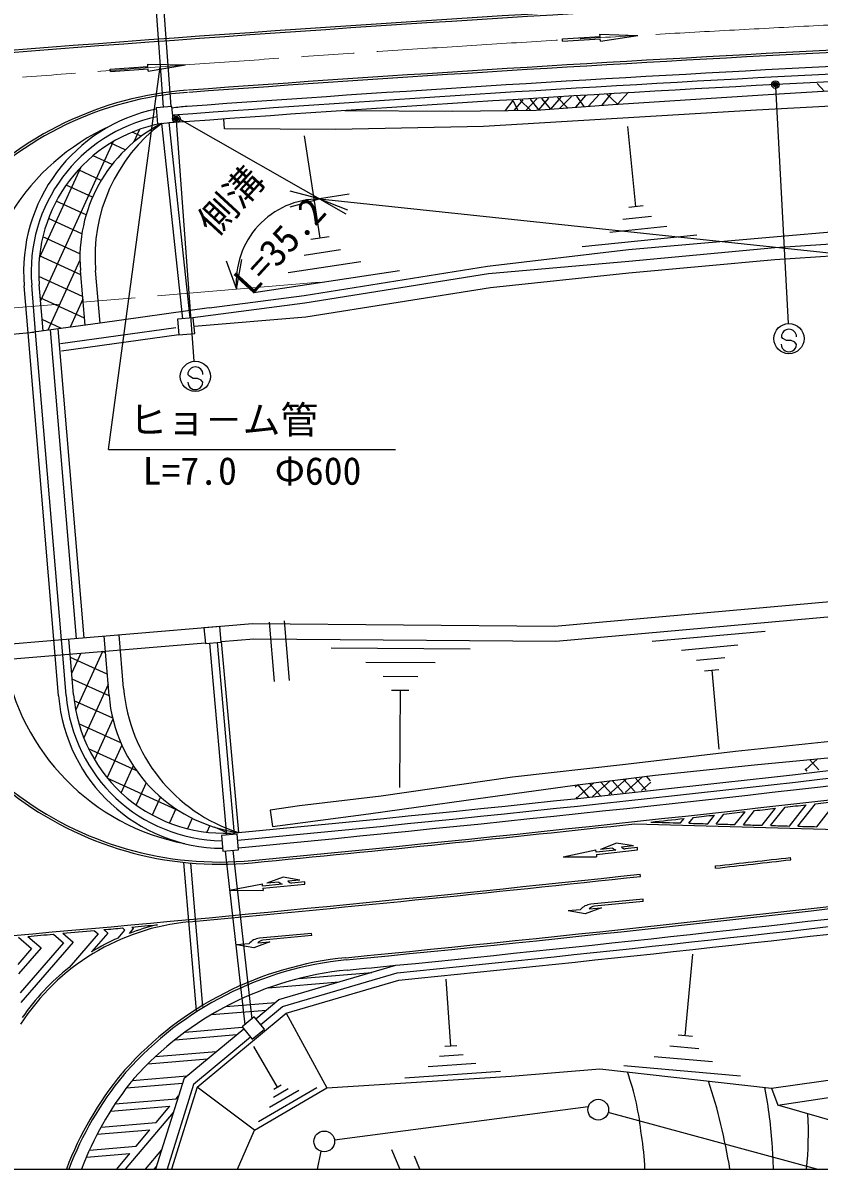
# Model space of a CAD drawing. Units: millimetres, scale not verified. Extents: x 40000 to 680000, y 20000 to 380000.
# Drawn here: x 98453 to 151157, y 205000 to 280824 of the extents above; entities that cross this region are included whole.
import ezdxf
from ezdxf.enums import TextEntityAlignment as Align

# ---------------------------------------------------------------- set-up
doc = ezdxf.new("R2010")
doc.units = ezdxf.units.MM
doc.header["$LTSCALE"] = 1000
doc.header["$PDMODE"] = 32
doc.header["$PDSIZE"] = 500
doc.linetypes.add('CHAIN', pattern=[18.5, 12, -1.5, 3.5, -1.5])
for name, color, linetype, lineweight in [('M-BGD', 7, 'Continuous', 25), ('M-BMK', 2, 'CHAIN', 13), ('M-STR-STRC', 7, 'Continuous', 25), ('M-TTL-BAND', 7, 'Continuous', 25)]:
    doc.layers.add(name, color=color, linetype=linetype, lineweight=lineweight)
doc.styles.add('@ＭＳ ゴシック', font='')
doc.styles.add('ＭＳ ゴシック', font='')
doc.styles.get('@ＭＳ ゴシック').set_extended_font_data('@MS Gothic')
doc.styles.get('ＭＳ ゴシック').set_extended_font_data('MS Gothic')

msp = doc.modelspace()

# ---------------------------------------------------------------- linework, layer by layer
at = {"layer": 'M-BGD'}
for p, q in [((107197, 282599), (107744, 275241)), ((107695, 282645), (108242, 275287)), ((134164, 279777), (136659, 279924)), ((134164, 279777), (136659, 279924)), ((136650, 280074), (139159, 279996)), ((136659, 279924), (136650, 280074)), ((136650, 280074), (139159, 279996)), ((136659, 279924), (136650, 280074)), ((136677, 279624), (139159, 279996)), ((136677, 279624), (139159, 279996)), ((134172, 279627), (134164, 279777)), ((134172, 279627), (134164, 279777)), ((134172, 279627), (136668, 279774)), ((134172, 279627), (136668, 279774)), ((136677, 279624), (136668, 279774)), ((136677, 279624), (136668, 279774)), ((104123, 252604), (107544, 277922)), ((104231, 277754), (106724, 277936)), ((104231, 277754), (106724, 277936)), ((104242, 277604), (104231, 277754)), ((104242, 277604), (104231, 277754)), ((104242, 277604), (106735, 277787)), ((104242, 277604), (106735, 277787)), ((106713, 278086), (109223, 278044)), ((106724, 277936), (106713, 278086)), ((106713, 278086), (109223, 278044)), ((106724, 277936), (106713, 278086)), ((106746, 277637), (106735, 277787)), ((106746, 277637), (106735, 277787)), ((106746, 277637), (109223, 278044)), ((106746, 277637), (109223, 278044)), ((151040, 276821), (151484, 276309)), ((135705, 276033), (135043, 275251)), ((136592, 276096), (135900, 275313)), ((137383, 276153), (136770, 275377)), ((137082, 276131), (137820, 275453)), ((138540, 276236), (137818, 275451)), ((130882, 275687), (130383, 275029)), ((130882, 275687), (131214, 275041)), ((131550, 275735), (130945, 275037)), ((131361, 275721), (132052, 275054)), ((132475, 275801), (131774, 275050)), ((132036, 275770), (132588, 275071)), ((133242, 275856), (132588, 275071)), ((132772, 275823), (133376, 275129)), ((134059, 275915), (133376, 275129)), ((133834, 275899), (134505, 275211)), ((134769, 275966), (133995, 275174)), ((135091, 275989), (135578, 275290)), ((108367, 274723), (119820, 268189)), ((106181, 273782), (105801, 272950)), ((107543, 274123), (107495, 274145)), ((109031, 261254), (107640, 274173)), ((109528, 261307), (108137, 274227)), ((139037, 268669), (138495, 273974)), ((104438, 272973), (99622, 262428)), ((106279, 273326), (105691, 273595)), ((118123, 266590), (117098, 273351)), ((105229, 272431), (104267, 272871)), ((104356, 271456), (103096, 272031)), ((102291, 271282), (99537, 265250)), ((103638, 270410), (102122, 271102)), ((103066, 269297), (101314, 270097)), ((118083, 269180), (116151, 269698)), ((116151, 268662), (118083, 269180)), ((120058, 269491), (118083, 269180)), ((118083, 269180), (230206, 257297)), ((118083, 269180), (119949, 268461)), ((102636, 268119), (100656, 269023)), ((139511, 268717), (138563, 268620)), ((102353, 266874), (100142, 267884)), ((140062, 268008), (138167, 267814)), ((141087, 267346), (137297, 266959)), ((102230, 265556), (99772, 266679)), ((118727, 266681), (117519, 266498)), ((143059, 266782), (135480, 266008)), ((102287, 264156), (99552, 265405)), ((119477, 265807), (117062, 265441)), ((102228, 265126), (100111, 260490)), ((111914, 265090), (112591, 263208)), ((112591, 263208), (112945, 265176)), ((120831, 265024), (116001, 264292)), ((102407, 262727), (99500, 264054)), ((102566, 260831), (102262, 264451)), ((103558, 260969), (103266, 264444)), ((123392, 264424), (113732, 262960)), ((98795, 260325), (98535, 263426)), ((99292, 260376), (99033, 263468)), ((99788, 260445), (99531, 263510)), ((102527, 261298), (99605, 262632)), ((102422, 262541), (101578, 260694)), ((110790, 261974), (103558, 260969)), ((103558, 260969), (99173, 260359)), ((101013, 260615), (99725, 261203)), ((79375, 258557), (99173, 260359)), ((100587, 238983), (98795, 260325)), ((99173, 260359), (98797, 260307)), ((101002, 240021), (99292, 260376)), ((101999, 240105), (100284, 260514)), ((102497, 240147), (100780, 260583)), ((108581, 260657), (100933, 259594)), ((108781, 260180), (101002, 259099)), ((104123, 252604), (123123, 252604)), ((115114, 237248), (114784, 241179)), ((116110, 237332), (115780, 241262)), ((140115, 239915), (147581, 240584)), ((101086, 239025), (101002, 240021)), ((101584, 239067), (101500, 240063)), ((104152, 236328), (103822, 240258)), ((105115, 236818), (104819, 240342)), ((110812, 239785), (111933, 227097)), ((111310, 239831), (112431, 227141)), ((111572, 239905), (112719, 227263)), ((142048, 239336), (145781, 239670)), ((100813, 236298), (100587, 238983)), ((101311, 236339), (101086, 239025)), ((101809, 236381), (101584, 239067)), ((102283, 239125), (101688, 237823)), ((103712, 239245), (101946, 235376)), ((103914, 239161), (103727, 239247)), ((118856, 239478), (128057, 239406)), ((104034, 237732), (101603, 238843)), ((121149, 238540), (125749, 238504)), ((143048, 238673), (144915, 238840)), ((104154, 236303), (101723, 237414)), ((122292, 237611), (124592, 237592)), ((143582, 237968), (144515, 238051)), ((144048, 238010), (144516, 232783)), ((104090, 237064), (102478, 233533)), ((122860, 236686), (124010, 236677)), ((123435, 236681), (123384, 230240)), ((104396, 234819), (101851, 235981)), ((104938, 233197), (102161, 234465)), ((104411, 234757), (103192, 232086)), ((105985, 231345), (102805, 232797)), ((105004, 233047), (104024, 230899)), ((150247, 231415), (151055, 232144)), ((151137, 231408), (150519, 232093)), ((105755, 231681), (104947, 229912)), ((150370, 231325), (150240, 231469)), ((108862, 228657), (104067, 230846)), ((106614, 230554), (105947, 229092)), ((135087, 229516), (136244, 230561)), ((136679, 229702), (135937, 230524)), ((136154, 229637), (137322, 230692)), ((137437, 229795), (136696, 230616)), ((137234, 229770), (138399, 230822)), ((138195, 229888), (137455, 230708)), ((138953, 229981), (138214, 230800)), ((138313, 229903), (139477, 230953)), ((139711, 230075), (138973, 230892)), ((139393, 230036), (140012, 230595)), ((139993, 230694), (139732, 230984)), ((135001, 230280), (135167, 230430)), ((135921, 229609), (135178, 230431)), ((107560, 229615), (107015, 228423)), ((135163, 229515), (135077, 229611)), ((149196, 227694), (150299, 229100)), ((149757, 227680), (150927, 229172)), ((151003, 227647), (152324, 229332)), ((108579, 228838), (108150, 227898)), ((142543, 227880), (142844, 228265)), ((143785, 227844), (144236, 228419)), ((144344, 227828), (144862, 228488)), ((145588, 227792), (146255, 228644)), ((146147, 227777), (146882, 228714)), ((147391, 227743), (148276, 228871)), ((147951, 227727), (148904, 228942)), ((109666, 228210), (109350, 227517)), ((110819, 227724), (110618, 227285)), ((111919, 227261), (111129, 227622)), ((141984, 227897), (142219, 228196)), ((111845, 226036), (113136, 214545)), ((112343, 226082), (113597, 214927)), ((134221, 225650), (136383, 226114)), ((136400, 225965), (136383, 226114)), ((137692, 226107), (136400, 225965)), ((136416, 225816), (139147, 226116)), ((137477, 226234), (136681, 226147)), ((138868, 226387), (138073, 226300)), ((138868, 226387), (138073, 226300)), ((139130, 226265), (138317, 226176)), ((139130, 226265), (138317, 226176)), ((139147, 226116), (139130, 226265)), ((139147, 226116), (139130, 226265)), ((109937, 215483), (109113, 225290)), ((110366, 215751), (109569, 225247)), ((134221, 225650), (136432, 225667)), ((136416, 225816), (136432, 225667)), ((149276, 225461), (149259, 225610)), ((139336, 224361), (139320, 224511)), ((144307, 224905), (144290, 225054)), ((112137, 223441), (114305, 223875)), ((114320, 223725), (114305, 223875)), ((115614, 223849), (114320, 223725)), ((114334, 223576), (117121, 223843)), ((115400, 223980), (114604, 223903)), ((116794, 224113), (115998, 224037)), ((116794, 224113), (115998, 224037)), ((117107, 223992), (116240, 223909)), ((117121, 223843), (117107, 223992)), ((112137, 223441), (114348, 223427)), ((114334, 223576), (114348, 223427)), ((135947, 222206), (136743, 222282)), ((135947, 222206), (136743, 222282)), ((139502, 222845), (136046, 222517)), ((139516, 222696), (136282, 222389)), ((139516, 222696), (139502, 222845)), ((135349, 222150), (134553, 222074)), ((135349, 222150), (134553, 222074)), ((103181, 220783), (103437, 220562)), ((103804, 220839), (104072, 220608)), ((104750, 220286), (105208, 220815)), ((105050, 220952), (105208, 220815)), ((105503, 220594), (105780, 220915)), ((105672, 221009), (105780, 220915)), ((98153, 220338), (99023, 219586)), ((101142, 219972), (98273, 216656)), ((101776, 220018), (98326, 216029)), ((98778, 220393), (99658, 219632)), ((100481, 220543), (101142, 219972)), ((101105, 220598), (101776, 220018)), ((103437, 220562), (101514, 218338)), ((104072, 220608), (103004, 219373)), ((113412, 219900), (112616, 219824)), ((113412, 219900), (112616, 219824)), ((114009, 219956), (114806, 220032)), ((114009, 219956), (114806, 220032)), ((117565, 220595), (114109, 220267)), ((117579, 220446), (114344, 220139)), ((117579, 220446), (117565, 220595)), ((99023, 219586), (98115, 218537)), ((99658, 219632), (98168, 217910)), ((142302, 213804), (142792, 219207)), ((115405, 216210), (123135, 218480)), ((115645, 215760), (123231, 217987)), ((116742, 217611), (121548, 218014)), ((114692, 216987), (119394, 217382)), ((115884, 215309), (123327, 217495)), ((126771, 213136), (126465, 217571)), ((113876, 214944), (115405, 216210)), ((110933, 215216), (114574, 215522)), ((111881, 215747), (115181, 216025)), ((114195, 214559), (115645, 215760)), ((109986, 210423), (115884, 215309)), ((115884, 215309), (118582, 210369)), ((108527, 213559), (112619, 213903)), ((109122, 211006), (113067, 214274)), ((109193, 214067), (112976, 214384)), ((142785, 213761), (141820, 213848)), ((115302, 210411), (113729, 213119)), ((127167, 213163), (126375, 213109)), ((143197, 212945), (141268, 213120)), ((107232, 212447), (111240, 212783)), ((127606, 212557), (126023, 212448)), ((144092, 212086), (140233, 212436)), ((106717, 211952), (110665, 212284)), ((128442, 211978), (125274, 211760)), ((145951, 211140), (138234, 211839)), ((105695, 210863), (109317, 211167)), ((109122, 211006), (107240, 205000)), ((130070, 211454), (123734, 211017)), ((105313, 210379), (109023, 210691)), ((109986, 210423), (108279, 205000)), ((113777, 207579), (109986, 210423)), ((117910, 210373), (114041, 208127)), ((116718, 210198), (114784, 209075)), ((116010, 210304), (115043, 209743)), ((115543, 210551), (115060, 210270)), ((104555, 209312), (108593, 209651)), ((108593, 209651), (108759, 209848)), ((104246, 208834), (108182, 209165)), ((105252, 205000), (108412, 208740)), ((107269, 208085), (108182, 209165)), ((135876, 209109), (119082, 206920)), ((151003, 205000), (137202, 208748)), ((103623, 207778), (107269, 208085)), ((103369, 207305), (106858, 207598)), ((105945, 206518), (106858, 207598)), ((102859, 206259), (105945, 206518)), ((106561, 205000), (107640, 206277)), ((122861, 206305), (123393, 205000)), ((102652, 205790), (105535, 206032)), ((104662, 205000), (105535, 206032)), ((118182, 206179), (117921, 205000)), ((124722, 205000), (124372, 205858)), ((107150, 205000), (107293, 205169))]:
    msp.add_line(p, q, dxfattribs=at)
for points in [[(171227, 277724), (171306, 276750), (160176, 275764), (147013, 275045), (128946, 273961), (119166, 273769), (111795, 273807), (111762, 274468)], [(119757, 275024), (126885, 274977), (132429, 275059), (137512, 275431), (147786, 276086), (157611, 276679), (164546, 277092), (171227, 277724)], [(109694, 261326), (117121, 262299), (129275, 264237), (138557, 265067), (148225, 265973), (152297, 266242), (169101, 266448), (172334, 266470), (174949, 266692), (182337, 267373), (194279, 268290), (207825, 269520), (212576, 269938), (216213, 270928), (231267, 272319)], [(110790, 261974), (117068, 262797), (129208, 264733), (138536, 265843), (148381, 266688), (152459, 267049), (169060, 267274), (172196, 267301), (174926, 267523), (182347, 268149), (194281, 269158), (207543, 270345), (212496, 270710), (215731, 271638), (230487, 272846)], [(109783, 260755), (117174, 261370), (129408, 263329), (138560, 264288), (148218, 265169), (152264, 265431), (169009, 265780), (172183, 265755), (174814, 266054), (182337, 266633), (194270, 267607), (207578, 268718), (212714, 269327), (216102, 270169), (231330, 271617)], [(58000, 236410), (73787, 237735), (93717, 239409), (113647, 241083), (133647, 240926), (153606, 242712), (173436, 246105), (193366, 247779), (213296, 249452), (222308, 250209)], [(111572, 239905), (113730, 240087), (133731, 239929), (153689, 241716), (173520, 245108), (193450, 246782), (213379, 248456), (223035, 249267)], [(58000, 235406), (73871, 236739), (93800, 238413), (110528, 239818)], [(112661, 205000), (113777, 207579), (118582, 210369), (130767, 211139), (136636, 211636), (148001, 210349), (161000, 212182), (174641, 214704), (190036, 217322), (193450, 218937), (202475, 221351), (215396, 224261), (227643, 232406)], [(138868, 226387), (137742, 226565), (136681, 226147)], [(138868, 226387), (137742, 226565), (136681, 226147)], [(116794, 224113), (115670, 224307), (114604, 223903)], [(116794, 224113), (115670, 224307), (114604, 223903)], [(136743, 222282), (135676, 221879), (134553, 222074)], [(136743, 222282), (135676, 221879), (134553, 222074)], [(114806, 220032), (113739, 219629), (112616, 219824)], [(114806, 220032), (113739, 219629), (112616, 219824)], [(148001, 210349), (148416, 209220), (164530, 211652), (179878, 214654), (191060, 216870), (174014, 206585), (158166, 206431), (148416, 209220)], [(113527, 213719), (109746, 210587), (107994, 205000)]]:
    msp.add_lwpolyline(points, dxfattribs=at)
for points in [[(107269, 275198), (107365, 274152), (108411, 274248), (108315, 275294)], [(108685, 261226), (108781, 260180), (109827, 260276), (109731, 261322)], [(110434, 240805), (110530, 239759), (111576, 239855), (111480, 240901)], [(114823, 228744), (114968, 227652), (121320, 228500), (127789, 229414), (134986, 230408), (140316, 231055), (146880, 231746), (153820, 232408), (160579, 233054), (167538, 233680), (173456, 234200), (174808, 234146), (174382, 235272), (172434, 235101), (166157, 234557), (158385, 233980), (152752, 233380), (145626, 232628), (138338, 231772), (130863, 230921), (122165, 229663), (116771, 229040)], [(111591, 227067), (111687, 226021), (112733, 226118), (112637, 227163)], [(112962, 214401), (113632, 213592), (114441, 214262), (113771, 215071)]]:
    msp.add_lwpolyline(points, close=True, dxfattribs=at)
for centre in [(136539, 208928), (118401, 206831)]:
    msp.add_circle(centre, 687, dxfattribs=at)
for centre, radius, start, end in [((254303, -1716687), 2001825, 91.7335, 94.80088), ((254303, -1716687), 2001675, 91.7335, 94.80088), ((254303, -1716687), 1998325, 91.7335, 94.15775), ((254303, -1716687), 1998175, 91.7335, 94.15775), ((254303, -1716687), 1996750, 91.7335, 94.1913), ((254303, -1716687), 1997250, 91.7335, 94.16281), ((254303, -1716687), 1996250, 91.7335, 94.19892), ((110982, 253858), 22575, 94.1599, 137.14099), ((110982, 253858), 22425, 94.1599, 137.14099), ((110410, 260334), 15000, 94.16281, 97.99197), ((109496, 264347), 11000, 101.64234, 184.8009), ((109496, 264347), 10500, 101.94772, 184.8009), ((110410, 260334), 15000, 114.46977, 181.21035), ((109496, 264347), 10000, 100.69816, 184.8009), ((112227, 265287), 10000, 117.30472, 184.8009), ((114227, 265364), 11000, 126.79069, 184.8009), ((118083, 263669), 5511, 90, 184.8009), ((-75876, 2214584), 1996250, 275.42109, 278.38267), ((-75876, 2214584), 1996750, 275.41843, 278.38267), ((112012, 241259), 15000, 189.81836, 259.11145), ((-75876, 2214584), 1997250, 275.41839, 278.38267), ((-75876, 2214584), 1998175, 275.44175, 278.38267), ((116076, 237738), 11000, 184.8009, 252.23187), ((111774, 237218), 11000, 184.8009, 269.45206), ((111774, 237218), 10500, 184.8009, 269.17457), ((111774, 237218), 10000, 184.8009, 275.42109), ((114117, 237165), 10000, 184.8009, 261.96403), ((111496, 247739), 22575, 232.46078, 275.44187), ((111496, 247739), 22425, 232.46078, 275.44187), ((-75876, 2214584), 1998325, 276.45853, 276.4988), ((-75876, 2214584), 1998325, 276.51692, 276.55723), ((-75876, 2214584), 1998325, 276.28372, 276.32386), ((-75876, 2214584), 1998325, 276.34193, 276.38211), ((-75876, 2214584), 1998325, 276.40021, 276.44043), ((-75876, 2214584), 1998325, 275.44187, 276.17169), ((202292, 2245727), 2018880, 268.20235, 268.91879), ((-75876, 2214584), 1998325, 276.2024, 276.26567), ((201923, 2231048), 2004047, 268.23005, 268.28609), ((201923, 2231048), 2004047, 268.30207, 268.33761), ((201923, 2231048), 2004047, 268.3536, 268.38916), ((201923, 2231048), 2004047, 268.40517, 268.44075), ((201923, 2231048), 2004047, 268.45677, 268.49237), ((201923, 2231048), 2004047, 268.5084, 268.54403), ((138089, 227025), 1000, 232.2242, 246.58571), ((138413, 226667), 500, 227.15981, 258.93281), ((-75876, 2214584), 2001675, 276.3148, 276.45791), ((-75876, 2214584), 2001825, 276.3148, 276.45791), ((-75876, 2214584), 2001675, 274.97763, 276.17168), ((-75876, 2214584), 2001825, 275.31226, 276.17168), ((116024, 224761), 1000, 231.41916, 245.78067), ((116343, 224399), 500, 226.35477, 258.12777), ((-75876, 2214584), 2005175, 275.6012, 276.88788), ((-75876, 2214584), 2005325, 275.6012, 276.88788), ((-75876, 2214584), 2006000, 275.69354, 276.88788), ((-75876, 2214584), 2006500, 275.69488, 276.88788), ((136127, 221520), 1000, 94.61059, 141.00777), ((136127, 221520), 1000, 94.61059, 141.00777), ((136335, 221892), 500, 96.18375, 141.00664), ((136335, 221892), 500, 96.18375, 141.00664), ((-75876, 2214584), 2007000, 275.69621, 276.88838), ((110842, 206496), 14925, 95.31226, 147.20139), ((-75876, 2214584), 2001825, 275.07214, 275.13179), ((-75876, 2214584), 2001825, 275.1497, 275.18549), ((110842, 206496), 15075, 103.37146, 110.74543), ((-75876, 2214584), 2001825, 275.20338, 275.25177), ((-75876, 2214584), 2001825, 275.00527, 275.05421), ((110842, 206496), 15075, 113.83628, 121.32897), ((114189, 219270), 1000, 94.61059, 141.00777), ((114189, 219270), 1000, 94.61059, 141.00777), ((114398, 219642), 500, 96.18375, 141.00664), ((114398, 219642), 500, 96.18375, 141.00664), ((122040, 196516), 22575, 95.6012, 138.29036), ((122040, 196516), 22425, 95.6012, 138.29036), ((-75876, 2214584), 2006000, 275.6012, 275.69354), ((110842, 206496), 15075, 128.23063, 145.55709), ((122040, 196516), 21750, 95.6012, 138.29036), ((122430, 196972), 22575, 140.58086, 159.16788), ((122430, 196972), 22425, 140.58086, 159.02198), ((110842, 206496), 7575, 138.29036, 140.58086), ((110842, 206496), 7425, 138.29036, 140.58086), ((110842, 206496), 6750, 138.29036, 141.96747), ((122695, 205738), 16764, 5.15896, 19.84326), ((115054, 200908), 30432, 13.39805, 19.01155), ((122657, 197255), 21750, 141.96747, 159.13914), ((113611, 204136), 34537, 3.85026, 10.44489), ((127042, 207403), 23409, 354.10853, 3.0481), ((100986, 197557), 44893, 9.54277, 13.39805), ((125348, 204664), 14278, 1.34823, 10.41657), ((114230, 204178), 33916, 1.38866, 3.85026)]:
    msp.add_arc(centre, radius, start, end, dxfattribs=at)
at = {"layer": 'M-BMK'}
msp.add_line((88935, 261221), (118083, 263669), dxfattribs=at)
msp.add_arc((254303, -1716687), 2000000, 92.3928, 94.80088, dxfattribs=at)
at = {"layer": 'M-STR-STRC'}
for p, q in [((148274, 276595), (149107, 260935)), ((109795, 258436), (108620, 274341)), ((148761, 259948), (148661, 260066)), ((149006, 259808), (148761, 259948)), ((149306, 259806), (149006, 259808)), ((149552, 259694), (149306, 259806)), ((149657, 259558), (149552, 259694)), ((109470, 257450), (109370, 257568)), ((109714, 257311), (109470, 257450)), ((110015, 257308), (109714, 257311)), ((110260, 257196), (110015, 257308)), ((110366, 257060), (110260, 257196))]:
    msp.add_line(p, q, dxfattribs=at)
for centre, radius in [((148266, 276745), 150), ((148266, 276745), 120), ((148266, 276745), 90), ((148266, 276745), 60), ((148266, 276745), 30), ((108609, 274490), 150), ((108609, 274490), 120), ((108609, 274490), 90), ((108609, 274490), 60), ((108609, 274490), 30), ((149160, 259937), 1000), ((109869, 257439), 1000)]:
    msp.add_circle(centre, radius, dxfattribs=at)
for centre, start, end in [((149161, 260062), 359.55488, 179.55488), ((149157, 259562), 179.55488, 359.55488), ((109870, 257564), 359.55488, 179.55488), ((109866, 257064), 179.55488, 359.55488)]:
    msp.add_arc(centre, 500, start, end, dxfattribs=at)
for p in [(148266, 276745), (108609, 274490)]:
    msp.add_point(p, dxfattribs=at)
at = {"layer": 'M-TTL-BAND'}
msp.add_line((40000, 205000), (579000, 205000), dxfattribs=at)

# ---------------------------------------------------------------- texts
at = {"layer": 'M-BGD', "style": 'ＭＳ ゴシック'}
msp.add_text('側溝', height=1833, rotation=47.399, dxfattribs=at).set_placement((113290, 268076), align=Align.BOTTOM_CENTER)
at = {"layer": 'M-BGD', "style": '@ＭＳ ゴシック'}
msp.add_text('L=35.2', height=1833, rotation=47.399, dxfattribs=at).set_placement((114762, 266722), align=Align.TOP_CENTER)
at = {"layer": 'M-BGD', "style": 'ＭＳ ゴシック'}
msp.add_text('ヒョ－ム管', height=1833, dxfattribs=at).set_placement((105498, 253104), align=Align.BOTTOM_LEFT)
msp.add_text('L=7.0\u3000Φ600', height=1833, dxfattribs=at).set_placement((113623, 252104), align=Align.TOP_CENTER)

doc.saveas('drawing.dxf')
